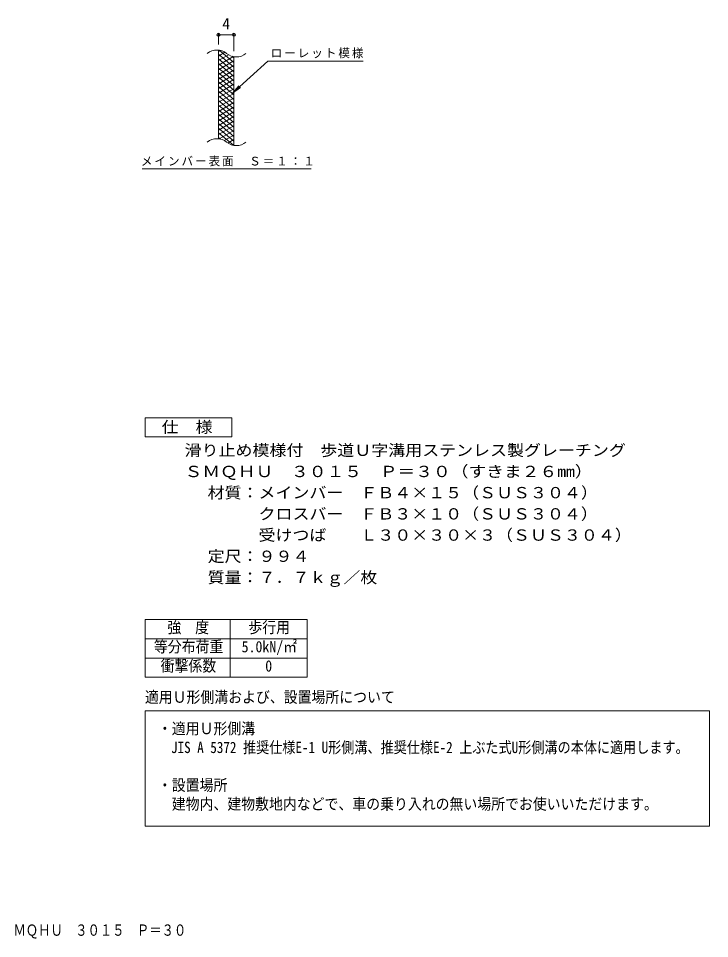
# Model space of a CAD drawing. Units: millimetres, scale not verified, with parts at other scales. Extents: x -1783 to 1804, y -1355 to 1170.
# Drawn here: x 12 to 1804, y -1355 to 1032 of the extents above; entities that cross this region are included whole.
import ezdxf
from ezdxf.enums import TextEntityAlignment as Align

# ---------------------------------------------------------------- set-up
doc = ezdxf.new("R2010")
doc.units = ezdxf.units.MM
doc.header["$LTSCALE"] = 10
doc.header["$PDMODE"] = 32
doc.header["$PDSIZE"] = 8
for name, color, linetype, lineweight in [('A-4', 2, 'Continuous', 9), ('A-5', 7, 'Continuous', 9), ('C-2', 3, 'Continuous', 9), ('C-4', 7, 'Continuous', 9), ('C-5', 7, 'Continuous', 9), ('C-9', 6, 'Continuous', 5)]:
    doc.layers.add(name, color=color, linetype=linetype, lineweight=lineweight)
doc.layers.add('F-5', color=2, linetype='Continuous')
doc.styles.add('ＭＳ ゴシック', font='')
doc.styles.get('ＭＳ ゴシック').set_extended_font_data('MS Gothic')

msp = doc.modelspace()

# ---------------------------------------------------------------- linework, layer by layer
at = {"layer": 'A-4'}
for p, q in [((340.97, -527.48), (760.97, -527.48)), ((340.97, -527.48), (340.97, -677.48)), ((560.97, -527.48), (560.97, -677.48)), ((760.97, -527.48), (760.97, -677.48)), ((340.97, -577.48), (760.97, -577.48)), ((340.97, -627.48), (760.97, -627.48)), ((340.97, -677.48), (760.97, -677.48)), ((340.97, -1064.08), (340.97, -764.42))]:
    msp.add_line(p, q, dxfattribs=at)
msp.add_lwpolyline([(340.97, -764.42), (1804.41, -764.42), (1804.41, -1064.08), (340.97, -1064.08)], dxfattribs=at)
at = {"layer": 'A-5'}
msp.add_lwpolyline([(340.97, -54.03), (340.97, -4.03), (565.97, -4.03), (565.97, -54.03)], close=True, dxfattribs=at)
at = {"layer": 'C-2'}
for p, q in [((530.94, 719.37), (530.94, 949.37)), ((530.94, 719.37), (530.94, 949.37)), ((570.94, 702.16), (570.94, 932.16)), ((570.94, 702.16), (570.94, 932.16))]:
    msp.add_line(p, q, dxfattribs=at)
for centre, start, end in [((526.98, 910.12), 50.82628, 129.17371), ((526.98, 910.12), 50.82628, 129.17371), ((577.15, 971.69), 230.82628, 309.17371), ((577.15, 971.69), 230.82628, 309.17371), ((526.98, 680.12), 50.82628, 129.17371), ((526.98, 680.12), 50.82628, 129.17371), ((577.15, 741.69), 230.82628, 309.17371), ((577.15, 741.69), 230.82628, 309.17371)]:
    msp.add_arc(centre, 39.71, start, end, dxfattribs=at)
at = {"layer": 'C-4'}
for p, q in [((530.94, 964.37), (530.94, 992.6)), ((530.94, 964.37), (530.94, 992.6)), ((530.94, 989.6), (570.94, 989.6)), ((530.94, 989.6), (570.94, 989.6)), ((570.94, 947.16), (570.94, 992.6)), ((570.94, 947.16), (570.94, 992.6))]:
    msp.add_line(p, q, dxfattribs=at)
for p in [(530.94, 989.6), (570.94, 989.6)]:
    msp.add_point(p, dxfattribs=at)
at = {"layer": 'C-5'}
for p, q in [((659.26, 921.27), (906.33, 921.27)), ((659.26, 921.27), (906.33, 921.27)), ((567.29, 838.14), (587.86, 852.34)), ((567.29, 838.14), (587.86, 852.34)), ((333.32, 641.2), (771.35, 641.2)), ((333.32, 641.2), (771.35, 641.2))]:
    msp.add_line(p, q, dxfattribs=at)
msp.add_lwpolyline([(659.26, 921.27), (567.29, 838.14), (583.49, 857.18)], dxfattribs=at)
msp.add_lwpolyline([(659.26, 921.27), (567.29, 838.14), (583.49, 857.18)], dxfattribs=at)
at = {"layer": 'C-9'}
for p, q in [((535.48, 948.91), (530.94, 946.29)), ((535.48, 948.91), (530.94, 946.29)), ((547.72, 943.98), (530.94, 934.29)), ((547.72, 943.98), (530.94, 934.29)), ((570.94, 905.55), (530.94, 939.11)), ((570.94, 905.55), (530.94, 939.11)), ((557.11, 937.4), (530.94, 922.29)), ((557.11, 937.4), (530.94, 922.29)), ((569.72, 932.68), (530.94, 910.29)), ((569.72, 932.68), (530.94, 910.29)), ((570.94, 917.55), (533.03, 949.37)), ((570.94, 917.55), (533.03, 949.37)), ((570.94, 929.55), (566.23, 933.51)), ((570.94, 929.55), (566.23, 933.51)), ((570.94, 893.55), (530.94, 927.11)), ((570.94, 893.55), (530.94, 927.11)), ((570.94, 921.39), (530.94, 898.29)), ((570.94, 921.39), (530.94, 898.29)), ((570.94, 881.55), (530.94, 915.11)), ((570.94, 881.55), (530.94, 915.11)), ((570.94, 909.39), (530.94, 886.29)), ((570.94, 909.39), (530.94, 886.29)), ((570.94, 869.55), (530.94, 903.11)), ((570.94, 869.55), (530.94, 903.11)), ((570.94, 897.39), (530.94, 874.29)), ((570.94, 897.39), (530.94, 874.29)), ((570.94, 857.55), (530.94, 891.11)), ((570.94, 857.55), (530.94, 891.11)), ((570.94, 885.39), (530.94, 862.29)), ((570.94, 885.39), (530.94, 862.29)), ((570.94, 845.55), (530.94, 879.11)), ((570.94, 845.55), (530.94, 879.11)), ((570.94, 873.39), (530.94, 850.29)), ((570.94, 873.39), (530.94, 850.29)), ((570.94, 833.55), (530.94, 867.11)), ((570.94, 833.55), (530.94, 867.11)), ((570.94, 861.39), (530.94, 838.29)), ((570.94, 861.39), (530.94, 838.29)), ((570.94, 821.55), (530.94, 855.11)), ((570.94, 821.55), (530.94, 855.11)), ((570.94, 849.39), (530.94, 826.29)), ((570.94, 849.39), (530.94, 826.29)), ((570.94, 809.55), (530.94, 843.11)), ((570.94, 809.55), (530.94, 843.11)), ((570.94, 837.39), (530.94, 814.29)), ((570.94, 837.39), (530.94, 814.29)), ((570.94, 797.55), (530.94, 831.11)), ((570.94, 797.55), (530.94, 831.11)), ((570.94, 825.39), (530.94, 802.29)), ((570.94, 825.39), (530.94, 802.29)), ((570.94, 785.55), (530.94, 819.11)), ((570.94, 785.55), (530.94, 819.11)), ((570.94, 813.39), (530.94, 790.29)), ((570.94, 813.39), (530.94, 790.29)), ((570.94, 773.55), (530.94, 807.11)), ((570.94, 773.55), (530.94, 807.11)), ((570.94, 801.39), (530.94, 778.29)), ((570.94, 801.39), (530.94, 778.29)), ((570.94, 761.55), (530.94, 795.11)), ((570.94, 761.55), (530.94, 795.11)), ((570.94, 789.39), (530.94, 766.29)), ((570.94, 789.39), (530.94, 766.29)), ((570.94, 749.55), (530.94, 783.11)), ((570.94, 749.55), (530.94, 783.11)), ((570.94, 777.39), (530.94, 754.29)), ((570.94, 777.39), (530.94, 754.29)), ((570.94, 737.55), (530.94, 771.11)), ((570.94, 737.55), (530.94, 771.11)), ((570.94, 765.39), (530.94, 742.29)), ((570.94, 765.39), (530.94, 742.29)), ((570.94, 725.55), (530.94, 759.11)), ((570.94, 725.55), (530.94, 759.11)), ((570.94, 753.39), (530.94, 730.29)), ((570.94, 753.39), (530.94, 730.29)), ((570.94, 713.55), (530.94, 747.11)), ((570.94, 713.55), (530.94, 747.11)), ((570.94, 741.39), (532.85, 719.39)), ((570.94, 741.39), (532.85, 719.39)), ((569.56, 702.71), (530.94, 735.11)), ((569.56, 702.71), (530.94, 735.11)), ((536.13, 718.76), (530.94, 723.11)), ((536.13, 718.76), (530.94, 723.11)), ((570.94, 729.39), (545.99, 714.98)), ((570.94, 729.39), (545.99, 714.98)), ((570.94, 717.39), (555.44, 708.44)), ((570.94, 717.39), (555.44, 708.44)), ((570.94, 705.39), (567.22, 703.24)), ((570.94, 705.39), (567.22, 703.24))]:
    msp.add_line(p, q, dxfattribs=at)

# ---------------------------------------------------------------- texts
at = {"layer": 'A-5', "color": 2, "style": 'ＭＳ ゴシック'}
for s, width, p in [('仕\u3000様', 1.1, (383.52, -51.6)), ('滑り止め模様付\u3000歩道Ｕ字溝用ステンレス製グレーチング', 1.1, (443.06, -111.95)), ('ＳＭＱＨＵ\u3000３０１５\u3000Ｐ＝３０（すきま２６mm）', 1.15, (443.06, -166.95)), ('材質：メインバー\u3000ＦＢ４×１５（ＳＵＳ３０４）', 1.1, (502.77, -221.95)), ('\u3000\u3000\u3000クロスバー\u3000ＦＢ３×１０（ＳＵＳ３０４）', 1.1, (502.77, -276.95)), ('\u3000\u3000\u3000受けつば\u3000\u3000Ｌ３０×３０×３（ＳＵＳ３０４）', 1.1, (502.77, -331.95)), ('定尺：９９４', 1.1, (502.77, -386.95)), ('質量：７．７ｋｇ／枚', 1.1, (502.77, -441.95))]:
    msp.add_text(s, height=29.33, dxfattribs=dict(at, width=width)).set_placement(p, align=Align.BOTTOM_LEFT)
at = {"layer": 'A-5', "style": 'ＭＳ ゴシック'}
for s, width, p in [('強\u3000度', 0.9, (398.47, -571.48)), ('歩行用', 0.9, (608.47, -571.48)), ('等分布荷重', 0.9, (363.47, -621.48)), ('5.0kN/㎡', 0.9, (590.97, -621.48)), ('衝撃係数', 0.9, (380.97, -671.48)), ('0', 0.9, (652.22, -671.48)), ('適用Ｕ形側溝および、設置場所について', 0.9, (340.09, -752.28)), ('・適用Ｕ形側溝', 0.9, (373.92, -833.84)), ('\u3000JIS A 5372 推奨仕様E-1 U形側溝、推奨仕様E-2 上ぶた式U形側溝の本体に適用します。', 0.85, (373.92, -882.78)), ('・設置場所', 0.9, (373.92, -980.66)), ('\u3000建物内、建物敷地内などで、車の乗り入れの無い場所でお使いいただけます。', 0.9, (373.92, -1029.59))]:
    msp.add_text(s, height=29.33, dxfattribs=dict(at, width=width)).set_placement(p, align=Align.BOTTOM_LEFT)
at = {"layer": 'C-4', "color": 2, "style": 'ＭＳ ゴシック'}
msp.add_text('4', height=29.33, dxfattribs=at).set_placement((540.94, 994.6), align=Align.BOTTOM_LEFT)
msp.add_text('4', height=29.33, dxfattribs=at).set_placement((540.94, 994.6), align=Align.BOTTOM_LEFT)
at = {"layer": 'C-5', "char_height": 21.99, "attachment_point": 7, "style": 'ＭＳ ゴシック'}
for s, insert in [('\\T1.17;ローレット模様', (666.33, 928.34)), ('\\T1.17;ローレット模様', (666.33, 928.34)), ('\\T1.17;メインバー表面\u3000Ｓ＝１：１', (329.76, 647.9)), ('\\T1.17;メインバー表面\u3000Ｓ＝１：１', (329.76, 647.9))]:
    msp.add_mtext(s, dxfattribs=dict(at, insert=insert))
at = {"layer": 'F-5', "style": 'ＭＳ ゴシック', "width": 0.8}
msp.add_text('滑り止め模様付\u3000歩道Ｕ字溝用ステンレス製グレーチング ＳＭＱＨＵ\u3000３０１５\u3000Ｐ＝３０', height=29.33, dxfattribs=at).set_placement((-880.8, -1356.84), align=Align.BOTTOM_LEFT)

doc.saveas('drawing.dxf')
